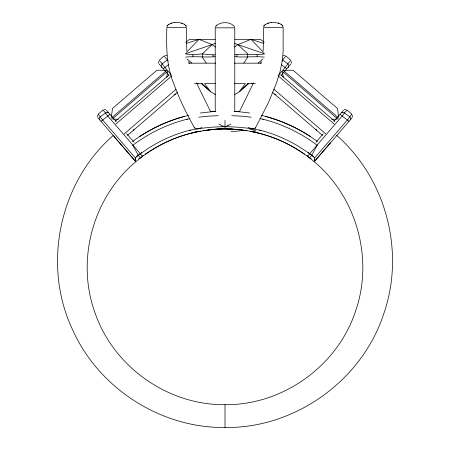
<?xml version="1.0" encoding="UTF-8"?>
<svg xmlns="http://www.w3.org/2000/svg" width="450" height="450" viewBox="0 0 450 450"><rect width="100%" height="100%" fill="white"/><g stroke="black" fill="none" stroke-linecap="round" stroke-linejoin="round"><path stroke-width="0.67" d="M135.321 158.029L135.354 159.604M351.877 114.283L349.757 116.747A4.331 0.315 -51.9 0 1 347.518 119.846L314.679 157.922L314.646 159.604M225 128.801L238.168 129.583M263.199 50.732L263.616 27.478L283.162 27.478L283.118 51.362L282.369 60.469L279.956 71.966L276.424 83.194L268.582 102.353L255.308 128.216L254.205 128.689L251.488 128.565L248.018 127.389M167.006 77.147L167.034 76.748M111.369 116.809L112.489 108.478L156.932 70.206L166.039 70.346M166.843 76.899L167.496 72.039M158.411 61.492L158.445 62.966M97.324 115.408L97.329 116.848M352.671 116.848L352.676 115.408M194.653 127.468C195.294 130.078 200.171 128.419 201.982 127.389M291.555 62.966L291.589 61.492M215.314 27.006C219.094 21.195 230.906 21.195 234.686 27.006M251.826 131.546L251.949 131.192M166.995 26.409C166.922 24.907 171.675 22.466 174.521 22.601M263.773 26.409C263.7 24.907 268.453 22.466 271.299 22.601M253.592 82.789L239.383 111.684M134.021 129.392L133.886 129.651M255.308 128.216L255.347 127.468M101.019 121.32L109.974 114.362M243.844 63.034L247.691 57.167L247.691 53.916L237.926 44.601L234.692 43.29M133.774 129.825L133.194 130.477M146.548 153.231L145.727 154.058M245.481 83.419L239.248 91.8L234.501 94.686M260.443 63.309L261.692 61.633M279.253 74.272L285.148 67.427A4.871 0.326 -51 0 0 287.809 63.827L290.858 60.289L285.924 56.031L282.409 60.193A4.899 0.332 -51.1 0 1 281.891 60.947M278.781 74.942L279.242 74.407M281.188 75.263L283.427 72.664M284.535 71.376L291.116 63.737M316.007 142.155L323.291 133.706M333.866 121.444L343.592 110.171M346.961 110.008L344.385 112.995A4.354 0.315 -52.2 0 1 342.208 116.021L309.611 153.833A3.189 0.326 -54 0 1 307.513 156.15M307.502 156.167L314.156 161.724L352.204 117.647M314.257 161.634L330.604 142.684M186.429 52.408L198.99 39.364L212.074 44.601L215.449 47.031M215.308 43.29L212.074 44.601L202.309 53.916L192.898 54.782L185.642 53.989M141.829 152.46L135.321 157.989M247.894 83.621L239.248 91.8L248.799 83.599M216.208 25.464L216.562 25.133M113.203 135.506C59.389 182.346 42.03 264.803 72.416 329.355C98.432 388.142 160.684 428.254 225 427.5C294.969 428.512 361.924 380.593 383.631 314.089C405.444 252.174 386.19 178.757 336.797 135.506M142.498 156.167L135.827 161.736C93.24 197.055 76.14 259.048 94.478 311.248C112.421 365.996 167.394 405.349 225 404.685C282.606 405.349 337.579 365.996 355.522 311.248C373.871 259.031 356.732 197.083 314.184 161.713M258.171 63.09L262.912 58.989M98.089 114.249L103.022 109.991M163.294 68.771L168.429 64.716M111.184 118.198L166.736 70.358M112.033 119.188L167.591 71.342M115.284 121.314L169.273 74.824M115.824 124.076L171.928 75.763M124.262 133.875L176.13 89.207M127.446 135.433L177.727 92.132M175.489 94.056L174.398 94.68M185.822 42.182L189.523 39.364L215.156 39.364M234.551 47.031L237.926 44.601L251.01 39.364L263.43 43.341M98.123 114.283L100.243 116.747L105.615 112.989A2.481 2.002 -39.9 0 1 108.776 112.967A2.481 2.019 -40.8 0 0 107.769 112.359M230.979 124.082L228.111 125.595M136.496 156.392L148.326 148.331A143.533 142.802 61.8 0 1 189.27 130.376L190.581 130.05M227.273 125.955L225.523 126.416M283.168 55.749L285.103 55.603M344.295 109.62L345.718 109.401M185.642 53.685L212.074 44.601M186.57 43.341L198.99 39.364M171.045 23.287L171.765 23.079M267.823 23.287L268.543 23.079M174.223 94.731L173.976 94.787M187.436 115.65L188.252 115.453M191.947 132.998L194.445 132.407M192.544 132.829L192.33 132.885A138.617 138.116 61.8 0 0 148.151 152.398L145.997 153.849A6.002 4.393 55.1 0 1 145.721 154.063M192.763 132.778L193.196 132.671M192.994 132.744L193.404 132.643M194.068 132.469L194.501 132.368M194.158 132.469L195.154 132.221M195.069 132.266L194.749 132.339L196.521 131.946M317.194 145.204L311.664 155.407A3.262 0.326 -52.3 0 1 309.375 157.832A139.14 138.398 -61.8 0 0 251.814 131.608M195.373 132.176L195.806 132.081L194.434 132.081M255.566 132.081L254.194 132.081L255.842 132.469L255.555 132.407M164.897 55.603L166.832 55.749M186.547 119.334L190.013 118.631M196.132 132.03L197.353 131.777M189.574 130.343C212.861 125.544 237.139 125.544 260.426 130.343M196.931 131.867L198.248 131.591M197.792 131.687L207.765 130.056L218.323 129.111M198.72 131.496L199.209 131.406M199.721 131.304L200.784 131.108M202.905 130.759L213.474 129.347L225 128.588M200.317 113.023L214.892 111.381M198.883 117.174L208.553 116.145L218.222 115.678M207.771 130.056L209.644 129.831M234.945 54.726C244.755 53.432 254.571 55.311 264.358 53.989M209.925 129.803L213.086 129.482M213.306 129.431L219.69 128.914M210.555 111.729L212.434 111.561M213.086 129.493C225.489 128.289 238.033 129.077 250.279 131.304M174.386 22.618L178.836 22.618L182.177 23.287L184.787 24.553L186.227 26.409M271.164 22.618L275.614 22.618L278.955 23.287L281.565 24.553L283.005 26.409M206.156 63.034L202.309 57.167L202.309 53.916L213.069 54.883L215.055 54.726M185.642 57.111C195.469 56.104 205.318 57.549 215.173 56.694M212.917 111.527L214.391 111.414M332.348 119.576L332.662 119.548M264.358 57.111C254.531 56.104 244.682 57.549 234.827 56.694M214.83 111.386L215.426 111.347M215.393 111.353L215.904 111.319M104.282 109.401L105.705 109.62M218.323 129.139L227.295 128.993L236.914 129.493M283.961 70.346L293.068 70.206L337.511 108.478L338.631 116.809M331.661 119.284L336.566 119.211M225.338 126.422L224.662 126.422M197.747 83.481L198.776 83.475M234.844 39.364L260.477 39.364L264.178 42.182M188.567 63.169L215.595 63.169M234.405 63.169L261.433 63.169M194.619 83.498L202.393 83.498M205.442 83.498L215.528 83.498M234.472 83.498L244.558 83.498M247.607 83.498L255.381 83.498M251.224 83.475L252.253 83.481M113.434 119.211L118.339 119.284M231.778 115.678L241.447 116.145L251.117 117.174M224.505 126.416L222.727 125.955M234.096 111.319L234.607 111.353M234.574 111.347L237.628 111.566M235.108 111.381L237.083 111.527M230.31 128.914L236.694 129.431M117.337 119.548L117.653 119.576M237.566 111.561L239.828 111.763M238.044 111.6L249.683 113.023M236.914 129.482L237.594 129.555M237.594 129.544L240.075 129.797M237.352 129.431L247.095 130.759M240.362 129.831L241.965 130.022M242.229 130.056L243.681 130.247M254.357 132.109L253.479 131.946M276.024 94.787L275.777 94.731M250.279 131.316L255.279 132.322M259.988 118.631L263.452 119.334M250.791 131.406L251.28 131.496M251.752 131.591L252.208 131.687M252.647 131.777L253.069 131.861M132.806 145.204L138.336 155.407A3.257 0.326 52.2 0 0 140.625 157.832A139.14 138.398 61.8 0 1 198.186 131.608M255.499 132.368L256.359 132.593L255.932 132.469M256.151 132.519L257.237 132.778M256.371 132.57L256.809 132.694M256.584 132.621L257.355 132.829M261.748 115.453L262.564 115.65M257.456 132.829L257.979 132.981M259.419 130.05L260.73 130.371A143.533 142.802 -61.8 0 1 301.669 148.343L313.504 156.392M278.235 23.079L278.955 23.287M181.457 23.079L182.177 23.287M340.026 114.362L348.981 121.32M275.602 94.68L274.511 94.056M237.926 44.601L264.358 53.685M221.889 125.595L219.021 124.082M215.499 94.686L210.752 91.8L201.201 83.599M281.481 24.497L281.053 24.21L281.565 24.553M281.571 64.716L286.706 68.771M314.679 157.922L308.171 152.46M283.264 70.358L338.816 118.198M282.409 71.342L337.967 119.188M280.727 74.824L334.716 121.314M278.072 75.763L334.176 124.076M273.87 89.207L325.738 133.875M272.273 92.132L322.554 135.433M346.978 109.991L351.911 114.249M187.088 58.989L191.829 63.09M316.806 130.477L316.226 129.825M202.106 83.621L210.752 91.8L204.519 83.419M251.01 39.364L263.571 52.408M106.408 110.171L116.134 121.444M103.039 110.008L105.615 112.995A4.354 0.315 52.2 0 0 107.792 116.021L140.389 153.833A3.189 0.326 54 0 0 142.487 156.15M97.796 117.647L135.81 161.708M170.747 74.272L164.852 67.427A4.871 0.326 51 0 1 162.191 63.827L159.143 60.289L164.076 56.031L167.591 60.193A4.899 0.332 51.1 0 0 168.109 60.947M170.758 74.407L171.219 74.942M158.884 63.737L165.465 71.376M166.573 72.664L168.812 75.263M126.709 133.706L133.993 142.155M135.321 157.922L102.482 119.846A4.331 0.315 51.9 0 1 100.232 116.73M113.968 136.395L135.754 161.651M188.308 61.633L189.557 63.309M303.452 153.231L304.273 154.058A6.002 4.393 -55 0 1 304.02 153.866L301.849 152.393A138.617 138.116 -61.8 0 0 257.67 132.891M316.114 129.651L315.979 129.392M194.692 128.216C186.671 113.698 179.134 98.848 173.576 83.194C166.269 65.509 166.331 46.249 166.838 27.478L186.384 27.478L186.801 50.732M210.617 111.684L196.408 82.789M198.051 131.192L198.174 131.546M282.504 72.039L283.157 76.899M282.966 76.748L282.994 77.147M225 128.357L225 120.426M257.102 54.782L257.102 56.526M236.931 54.883L236.931 56.593M234.776 110.773L234.776 27.827L215.235 27.827L215.224 110.773M225 404.696L225 427.494M213.069 54.883L213.069 56.593M192.898 54.782L192.898 56.526M222.694 126.377A20.261 15.221 69.5 0 1 221.828 126.034M228.049 125.117A20.261 14.49 -63.8 0 1 227.233 125.505M161.786 67.101A2.441 2.228 -40.8 0 1 162.186 63.821L167.411 59.906A2.436 2.199 -40.7 0 1 167.631 59.738M161.837 67.157A2.441 2.222 -40.8 0 1 161.415 66.369M139.607 136.553A156.831 156.291 61.8 0 1 184.703 116.336M132.896 145.232A153.849 153.067 61.8 0 1 187.357 119.109M140.625 157.832A3.257 3.257 0 0 1 138.696 158.513M132.519 141.502A156.988 156.223 61.8 0 1 188.106 115.487M99.776 119.903A2.475 2.059 -40.8 0 1 100.232 116.73M143.078 155.464A2.537 2.537 0 0 1 142.464 156.127M135.714 161.415A3.493 0.681 -87.6 0 1 135.517 159.396M350.224 119.903A2.475 2.047 40.8 0 0 349.762 116.736L344.385 112.989A2.481 2.002 39.9 0 0 341.224 112.967A2.481 2.019 40.8 0 1 342.231 112.359M307.536 156.127A2.537 2.537 0 0 1 306.923 155.464M314.483 159.396A3.493 0.681 87.6 0 1 314.286 161.415M265.298 116.336A156.831 156.291 -61.8 0 1 310.393 136.553M262.642 119.109A153.849 153.067 -61.8 0 1 317.104 145.232M311.304 158.513A3.257 3.257 0 0 1 309.375 157.832M261.894 115.487A156.988 156.223 -61.8 0 1 317.481 141.502M288.214 67.101A2.441 2.228 40.8 0 0 287.814 63.821L282.589 59.906A2.436 2.199 40.7 0 0 282.369 59.738M288.585 66.369A2.441 2.222 40.8 0 1 288.163 67.157M249.84 129.122A78.817 7.059 0 0 1 256.005 131.265M231.069 131.681A77.85 4.05 -3.8 0 1 240.244 130.821M167.434 25.554L167.164 26.01L167.434 25.554M264.212 25.549L263.942 26.01L264.212 25.549M168.862 24.266L168.435 24.553L168.862 24.266M265.641 24.266L265.213 24.553L265.641 24.266M184.703 24.497L184.275 24.21L184.703 24.497M282.836 26.01L282.566 25.554L282.836 26.01M186.058 26.01L185.788 25.549L186.058 26.01"/></g></svg>
